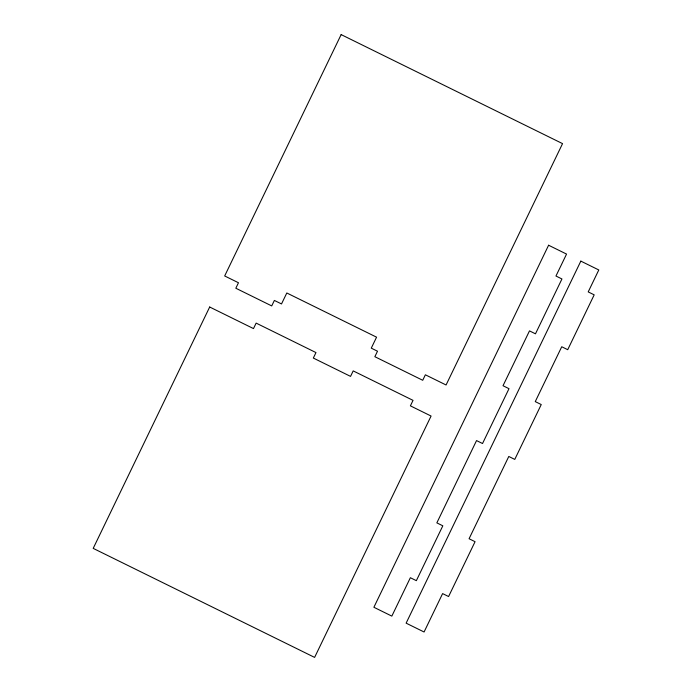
<?xml version="1.0" encoding="UTF-8"?>
<svg xmlns="http://www.w3.org/2000/svg" width="692" height="692" viewBox="0 0 692 692"><rect width="100%" height="100%" fill="white"/><g stroke="black" fill="none" stroke-linecap="round" stroke-linejoin="round"><path stroke-width="1.04" d="M209.685 307.014L93.204 548.375L314.609 657.4L431.081 416.039L410.391 405.849L413.038 400.365L353.197 370.895L350.55 376.387L313.329 358.058L315.976 352.574L256.135 323.103L253.488 328.588L209.685 307.014M341.147 34.6L224.675 275.961L238.472 282.751L235.825 288.235L271.722 305.916L274.369 300.432L281.514 303.952L286.808 292.984L376.569 337.177L371.275 348.154L377.503 351.216L374.856 356.7L422.726 380.28L425.372 374.796L446.072 384.986L562.553 143.625L341.147 34.6M548.6 245.236L373.888 607.273L391.836 616.114L410.365 577.716L416.35 580.666L442.819 525.808L436.842 522.867L476.546 440.579L482.532 443.529L509.001 388.679L503.023 385.729L529.492 330.88L535.478 333.821L561.947 278.971L555.961 276.022L566.549 254.076L548.6 245.236M580.839 261.118L406.126 623.155L424.075 631.995L442.612 593.598L448.589 596.539L475.067 541.689L469.081 538.739L508.793 456.461L514.77 459.41L541.248 404.552L535.262 401.611L561.731 346.753L567.717 349.702L594.186 294.844L588.209 291.903L598.796 269.958L580.839 261.118"/></g></svg>
